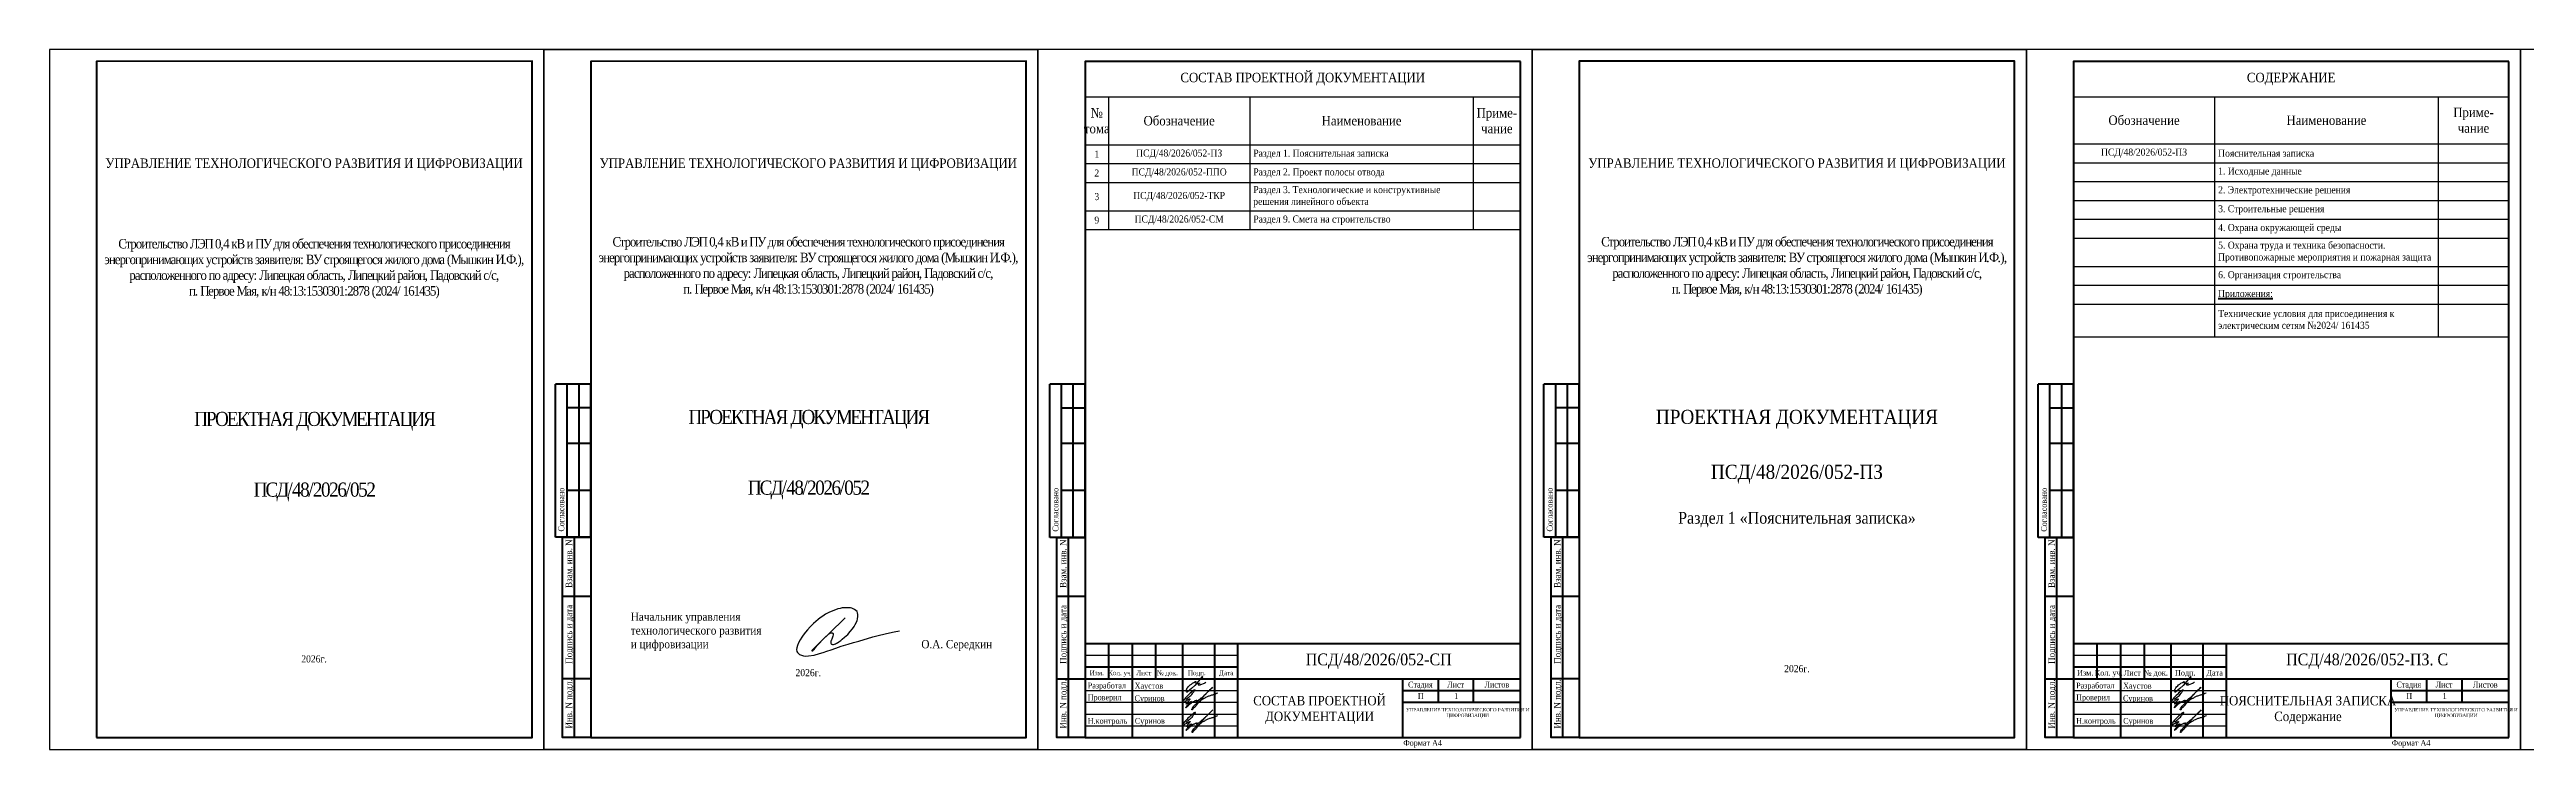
# Model space of a CAD drawing. Header units: millimetres. Extents: x 2174 to 9129, y 1758 to 2055.
# Drawn here: x 2174 to 3226, y 1758 to 2055 of the extents above; entities that cross this region are included whole.
import ezdxf
from ezdxf.enums import TextEntityAlignment as Align

# ---------------------------------------------------------------- set-up
doc = ezdxf.new("R2010")
doc.units = ezdxf.units.MM
doc.layers.add('П', color=7, linetype='Continuous')
doc.layers.add('Чертеж', color=7, linetype='Continuous')
doc.styles.add('стиль1', font='times.ttf', dxfattribs={"width": 0.9, "height": 2})
doc.styles.add('стиль2', font='times.ttf', dxfattribs={"width": 0.9, "height": 2.5})

# ---------------------------------------------------------------- blocks, each defined once
blk = doc.blocks.new('1')
at = {"lineweight": 30}
for p, q in [((630, 297), (420, 297)), ((420, 297), (420, 0)), ((630, 0), (630, 297)), ((420, 0), (630, 0))]:
    blk.add_line(p, q, dxfattribs=at)
blk = doc.blocks.new('Штамп б')
at = {"lineweight": 70}
for points in [[(20, 0), (8, 0), (8, 85), (20, 85)], [(13, 0), (13, 85)], [(8, 60), (20, 60)], [(8, 25), (20, 25)]]:
    blk.add_lwpolyline(points, dxfattribs=at)
at = {"lineweight": 25, "style": 'стиль1', "width": 0.9}
for s, p in [('Взам. инв. N', (12.1, 63.5)), ('Подпись и дата', (12.1, 31.3)), ('Инв. N подл.', (12.1, 3.8))]:
    blk.add_text(s, height=2.8, rotation=90, dxfattribs=at).set_placement(p)
blk = doc.blocks.new('*T16')
at = {"layer": 'Чертеж', "color": 0, "linetype": 'ByBlock', "lineweight": -2, "transparency": 16777216}
for p, q in [((0, 0), (185, 0)), ((60, -15), (185, -15)), ((0, -35), (0, -116.9)), ((60, -35), (60, -116.9)), ((155, -35), (155, -116.9)), ((185, -35), (185, -116.9)), ((155, -43), (185, -43)), ((155, -51), (185, -51)), ((155, -59), (185, -59)), ((155, -67), (185, -67)), ((155, -75), (185, -75)), ((155, -87), (185, -87)), ((155, -95), (185, -95)), ((155, -103), (185, -103)), ((155, -116.9), (185, -116.9))]:
    blk.add_line(p, q, dxfattribs=at)
at = {"layer": 'Чертеж', "color": 0, "lineweight": -2, "transparency": 16777216}
for p, q in [((0, 0), (0, -35)), ((185, 0), (185, -35)), ((0, -15), (60, -15)), ((60, -15), (60, -35)), ((155, -15), (155, -35)), ((0, -35), (185, -35)), ((0, -43), (155, -43)), ((0, -51), (155, -51)), ((0, -59), (155, -59)), ((0, -67), (155, -67)), ((0, -75), (155, -75)), ((0, -87), (155, -87)), ((0, -95), (155, -95)), ((0, -103), (155, -103)), ((0, -116.9), (155, -116.9))]:
    blk.add_line(p, q, dxfattribs=at)
at = {"layer": 'Чертеж', "color": 0, "lineweight": 50, "transparency": 16777216, "style": 'стиль1'}
for s, insert, char_height, width, attachment_point in [('{\\W0.9;СОДЕРЖАНИЕ}', (92.5, -7.5), 4, 182, 5), ('{\\W0.9;Приме- чание}', (170, -25), 4, 27, 5), ('{\\W0.9;Обозначение}', (30, -25), 4, 57, 5), ('{\\W0.9;Наименование}', (107.5, -25), 4, 92, 5), ('{\\C256;ПСД/48/2026/052-П\\Q1;З}', (30, -39), 3, 57, 5), ('{\\W0.9;Пояснительная записка}', (61.5, -39), 3, 92, 4), ('{\\W0.9;\\C256;1. Исходные данные}', (61.5, -47), 3, 92, 4), ('{\\W0.9;\\C256;2. Электротехнические решения}', (61.5, -55), 3, 92, 4), ('{\\W0.9;3. \\C256;Строительные решения}', (61.5, -63), 3, 92, 4), ('{\\W0.9;4. \\C256;Охрана окружающей среды}', (61.5, -71), 3, 92, 4), ('{\\W0.9;5. \\C256;Охрана труда и техника безопасности.      Противопожарные мероприятия и пожарная защита}', (61.5, -81), 3, 92, 4), ('{\\W0.9;6. \\C256;Организация строительства}', (61.5, -91), 3, 92, 4), ('{\\W0.9;\\L\\C256;Приложения:}', (61.5, -99), 3, 92, 4), ('\\A1;Т{\\C256;ехнические условия для присоединения к электрическим сетям }№2024/ 161435', (61.5, -110), 3, 92, 4)]:
    blk.add_mtext(s, dxfattribs=dict(at, insert=insert, char_height=char_height, width=width, attachment_point=attachment_point))
blk = doc.blocks.new('A$C5B0935FB')
at = {"lineweight": 70}
for p, q in [((20, 65), (5, 65)), ((5, 0), (5, 65)), ((10, 55), (10, 65)), ((15, 0), (15, 65)), ((20, 0), (20, 65)), ((10, 40), (10, 55)), ((10, 55), (20, 55)), ((10, 20), (10, 40)), ((10, 40), (20, 40)), ((10, 0), (10, 20)), ((10, 20), (20, 20)), ((10, 0), (5, 0)), ((15, 0), (10, 0)), ((20, 0), (15, 0)), ((15, 0), (15, 0))]:
    blk.add_line(p, q, dxfattribs=at)
at = {"lineweight": 25, "style": 'стиль1', "width": 0.9}
blk.add_text('Согласовано', height=2.5, rotation=90, dxfattribs=at).set_placement((8.7, 2.4))
blk = doc.blocks.new('A$C7F1F469D')
at = {"color": 5, "lineweight": 25}
blk.add_spline([(-0.1, 1.8), (1.3, 2.9), (2.8, 4.3), (3.5, 5.3), (3.8, 5.6), (3.9, 5.8), (3.7, 5.8), (3.3, 5.7), (2.9, 5.4), (-1.1, 1.3), (-1.3, 1), (-1.5, 0.7), (-1.6, 0.3), (-1.5, 0.2), (-1, 0.5), (-0.4, 1), (0.3, 1.4), (1.1, 1.9), (1.7, 2), (1.6, 1.8), (1.3, 1.4), (0.6, 0.6), (0.2, 0.2), (0, 0), (0.2, 0), (0.8, 0.2), (1.4, 0.6), (2.2, 1), (2.3, 1), (1.9, 0.6), (1.3, 0), (0.6, -0.6), (0.1, -1.3), (-0.1, -1.7), (0.1, -1.6), (0.4, -1.4), (1.2, -0.6), (1.6, -0.2), (2.3, 0.3), (2.8, 0.7), (3.4, 1), (3.8, 1.2), (4.1, 1.4), (4.3, 1.4), (4.6, 1.5), (4.6, 1.4), (4.5, 1.2), (4.3, 0.9), (4.4, 0.8), (4.6, 0.9), (5.1, 1.3), (6.2, 2.2), (7.4, 3.2), (8.4, 4.2), (9.6, 5.3), (11, 6.7), (11.3, 7), (9.8, 5.5), (8.6, 4.3), (7.7, 3.3), (7.2, 2.7), (6.7, 2.1), (6.2, 1.4), (5.5, 0.6), (4.7, -0.3), (3.9, -1.3), (3.2, -1.9), (2.9, -2.3), (2.7, -2.6), (2.5, -2.6), (2.5, -2.3), (2.7, -1.9), (3.3, -1.1), (3.8, -0.5), (4.5, 0.1), (5.3, 0.8), (6, 1.3), (6.7, 1.8), (7.6, 2.2), (8.8, 2.9), (10, 3.4), (11.4, 3.8), (12.5, 4.2), (13.5, 4.6)], degree=3, dxfattribs=at)
blk = doc.blocks.new('Штамп фамилии')
at = {"layer": 'Чертеж', "color": 5, "lineweight": -2}
blk.add_lwpolyline([(47.5, 1.7), (47.5, 1.8), (47.6, 1.9), (47.7, 2), (47.7, 2.1), (47.7, 2.1), (47.8, 2.2), (47.8, 2.2), (47.8, 2.3), (47.7, 2.4), (47.7, 2.4), (47.7, 2.4), (47.6, 2.4), (47.6, 2.4), (47.5, 2.4), (47.4, 2.3), (47.4, 2.3), (47.3, 2.2), (47.3, 2.1), (45.3, -0.3), (44.4, -1.3), (43, -2.6), (41.2, -4.1), (41.1, -4.1), (41, -4.1), (41, -4.1), (40.9, -4), (40.9, -3.9), (40.8, -3.7), (40.8, -3.6), (40.8, -3.4), (40.8, -3.3), (40.9, -3.1), (40.9, -3), (41, -2.8), (41.1, -2.6), (41.3, -2.3), (41.6, -1.9), (42.1, -1.4), (42.5, -1), (43, -0.7), (43.5, -0.3), (44.1, 0), (44.8, 0.4), (44.8, 0.4), (44.9, 0.4), (44.9, 0.3), (44.8, -0.1), (44.9, -0.2), (44.9, -0.3), (45, -0.3), (45.1, -0.4), (45.3, -0.4), (45.5, -0.4), (46.3, -0.3), (46.4, -0.3), (46.5, -0.2), (46.5, -0.3), (46.5, -0.3), (46.5, -0.3), (46.5, -0.3), (46.4, -0.4), (46.4, -0.4), (46.3, -0.5), (45.9, -0.8), (45.9, -0.8), (45.9, -0.9), (45.9, -1), (45.9, -1), (46, -1), (46.2, -1), (46.6, -1), (46.7, -1), (46.8, -0.9), (47, -0.9), (48.5, -0.3), (48.7, -0.2), (48.8, -0.1), (49, 0), (49.1, 0.1), (49.2, 0.1)], dxfattribs=at)
at = {"layer": 'Чертеж', "color": 67, "lineweight": -2, "true_color": 0x727430}
for p in [(40.7, -9), (40.8, -18.6)]:
    blk.add_blockref('A$C7F1F469D', p, dxfattribs=at)
at = {"color": 7, "char_height": 2.5, "attachment_point": 4, "style": 'стиль1'}
for s, insert, width in [(' Разработал', (-1.9, -1.7), 17), (' Проверил', (-1.9, -6.7), 17), ('Хаустов', (18.9, -1.8), 20), (' Суринов', (18, -7.1), 20), (' Н.контроль', (-1.9, -16.7), 17), (' Суринов', (18.1, -16.7), 20)]:
    blk.add_mtext(s, dxfattribs=dict(at, insert=insert, width=width))
blk = doc.blocks.new('A$C31D65421')
blk.add_blockref('Штамп фамилии', (2.2, 18.4))
blk = doc.blocks.new('A$C506864A1')
at = {"color": 162}
blk.add_lwpolyline([(7.8, 6.13), (7.3, 5.67), (5.69, 4.12), (3.57, 2), (2.49, 0.92), (2.45, 0.87), (2.46, 0.84), (2.51, 0.83), (2.54, 0.84), (2.58, 0.85), (2.64, 0.9), (2.72, 0.97), (2.8, 1.06), (2.93, 1.22), (3.09, 1.42), (3.29, 1.68), (4.5, 2.9), (5.12, 3.5), (5.25, 3.59), (5.31, 3.63), (5.38, 3.67), (5.44, 3.7), (5.5, 3.71), (5.55, 3.72), (5.59, 3.72), (5.67, 3.72), (5.69, 3.72), (5.73, 3.71), (5.77, 3.69), (5.81, 3.67), (5.82, 3.65), (5.85, 3.62), (5.86, 3.58), (5.86, 3.55), (5.86, 3.5), (5.86, 3.43), (5.85, 3.38), (5.82, 3.2), (5.78, 3.04), (5.71, 2.85), (5.66, 2.71), (5.62, 2.61), (5.59, 2.55), (5.56, 2.47), (5.52, 2.37), (5.5, 2.32), (5.49, 2.25), (5.48, 2.17), (5.49, 2.1), (5.5, 2.04), (5.54, 1.97), (5.59, 1.92), (5.68, 1.89), (5.76, 1.87), (5.85, 1.87), (5.93, 1.87), (6.08, 1.88), (6.24, 1.96), (6.42, 2.05), (6.55, 2.13), (6.79, 2.28), (7.1, 2.49), (7.33, 2.69), (7.72, 3.01), (8.21, 3.47), (8.61, 3.92), (8.98, 4.37), (9.25, 4.74), (9.43, 5.07), (9.73, 5.63), (9.81, 5.96), (9.85, 6.36), (9.86, 6.68), (9.81, 6.93), (9.71, 7.14), (9.52, 7.34), (9.29, 7.5), (9.08, 7.59), (8.85, 7.68), (8.67, 7.72), (8.44, 7.74), (8.12, 7.76), (7.69, 7.76), (7.31, 7.72), (6.98, 7.66), (6.65, 7.56), (6.23, 7.42), (5.83, 7.27), (5.19, 6.99), (4.65, 6.71), (4.2, 6.41), (3.79, 6.13), (3.44, 5.85), (3.08, 5.55), (2.7, 5.21), (2.16, 4.68), (1.75, 4.21), (1.44, 3.85), (1.06, 3.37), (0.83, 3.05), (0.55, 2.59), (0.32, 2.12), (0.12, 1.67), (0.05, 1.33), (0, 1.06), (0.04, 0.73), (0.14, 0.56), (0.29, 0.4), (0.48, 0.27), (0.79, 0.13), (1.1, 0.05), (1.48, 0), (1.93, 0.01), (2.82, 0.16), (3.69, 0.4), (4.25, 0.58), (4.88, 0.79), (5.57, 1.02), (6.3, 1.26), (7.18, 1.56), (8.31, 1.92), (9.17, 2.18), (9.98, 2.41), (12.27, 3.06), (13.34, 3.36), (14.92, 3.73), (15.69, 3.87), (16.54, 4.03)], dxfattribs=at)
blk = doc.blocks.new('*T25')
at = {"layer": 'Чертеж', "color": 0, "linetype": 'ByBlock', "lineweight": -2, "transparency": 16777216}
for p, q in [((0, 0), (185, 0)), ((0, -35.4), (0, -71.4)), ((10, -35.4), (10, -71.4)), ((70, -35.4), (70, -71.4)), ((165, -35.4), (165, -71.4)), ((185, -35.4), (185, -71.4)), ((165, -43.4), (185, -43.4)), ((165, -51.4), (185, -51.4)), ((165, -63.4), (185, -63.4)), ((165, -71.4), (185, -71.4))]:
    blk.add_line(p, q, dxfattribs=at)
at = {"layer": 'Чертеж', "color": 0, "lineweight": -2, "transparency": 16777216}
for p, q in [((0, 0), (0, -35.4)), ((185, 0), (185, -35.4)), ((0, -15), (185, -15)), ((10, -15), (10, -35.4)), ((70, -15), (70, -35.4)), ((165, -15), (165, -35.4)), ((0, -35.4), (185, -35.4)), ((0, -43.4), (165, -43.4)), ((0, -51.4), (165, -51.4)), ((0, -63.4), (165, -63.4)), ((0, -71.4), (165, -71.4))]:
    blk.add_line(p, q, dxfattribs=at)
at = {"layer": 'Чертеж', "color": 0, "lineweight": 50, "transparency": 16777216, "style": 'стиль1'}
for s, insert, char_height, width, attachment_point in [('{\\W0.9;СОСТАВ ПРОЕКТНОЙ ДОКУМЕНТАЦИИ}', (92.5, -7.5), 4, 182, 5), ('{\\W0.9;№ тома}', (5, -25.2), 4, 7, 5), ('{\\W0.9;Приме- чание}', (175, -25.2), 4, 17, 5), ('{\\W0.9;Обозначение}', (40, -25.2), 4, 57, 5), ('{\\W0.9;Наименование}', (117.5, -25.2), 4, 92, 5), ('{\\W0.9;1}', (5, -39.4), 3, 7, 5), ('{\\C256;ПСД/48/2026/052-П\\Q1;З}', (40, -39.4), 3, 57, 5), ('{\\W0.9;Раздел 1. Пояснительная записка}', (71.5, -39.4), 3, 92, 4), ('{\\W0.9;2}', (5, -47.4), 3, 7, 5), ('{\\C256;ПСД/48/2026/052-ППО}', (40, -47.4), 3, 57, 5), ('{\\W0.9;Раздел 2. Проект полосы отвода}', (71.5, -47.4), 3, 92, 4), ('{\\W0.9;3}', (5, -57.4), 3, 7, 5), ('{\\C256;ПСД/48/2026/052-ТКР}', (40, -57.4), 3, 57, 5), ('{\\W0.9;Раздел 3. Технологические и конструктивные решения линейного объекта}', (71.5, -57.4), 3, 92, 4), ('{\\W0.9;9}', (5, -67.4), 3, 7, 5), ('{\\C256;ПСД/48/2026/052-СМ}', (40, -67.4), 3, 57, 5), ('{\\W0.9;Раздел 9. Смета на строительство}', (71.5, -67.4), 3, 92, 4)]:
    blk.add_mtext(s, dxfattribs=dict(at, insert=insert, char_height=char_height, width=width, attachment_point=attachment_point))

msp = doc.modelspace()

# ---------------------------------------------------------------- linework, layer by layer
at = {"layer": 'П', "lineweight": 30}
msp.add_lwpolyline([(2173.703, 1758.49), (2383.703, 1758.49), (2383.703, 2055.49), (2173.703, 2055.49)], close=True, dxfattribs=at)
at = {"layer": 'П', "linetype": 'Continuous', "lineweight": 0}
for points in [[(2173.703, 2055.49), (2383.703, 2055.49), (2383.703, 1758.49), (2173.703, 1758.49)], [(2383.703, 2055.49), (2593.703, 2055.49), (2593.703, 1758.49), (2383.703, 1758.49)], [(2593.703, 2055.49), (2803.703, 2055.49), (2803.703, 1758.49), (2593.703, 1758.49)], [(2803.703, 2055.49), (3013.703, 2055.49), (3013.703, 1758.49), (2803.703, 1758.49)], [(3013.703, 2055.49), (3223.703, 2055.49), (3223.703, 1758.49), (3013.703, 1758.49)], [(3223.703, 2055.49), (3433.703, 2055.49), (3433.703, 1758.49), (3223.703, 1758.49)]]:
    msp.add_lwpolyline(points, close=True, dxfattribs=at)
at = {"layer": 'П', "lineweight": 35}
for points in [[(2383.703, 1758.49), (2593.703, 1758.49), (2593.703, 2055.49), (2383.703, 2055.49)], [(2803.703, 1758.49), (3013.703, 1758.49), (3013.703, 2055.49), (2803.703, 2055.49)]]:
    msp.add_lwpolyline(points, close=True, dxfattribs=at)
at = {"layer": 'Чертеж', "lineweight": 70}
for p, q in [((2798.703, 1763.49), (2798.703, 2050.49)), ((3218.703, 1763.49), (3218.703, 2050.49))]:
    msp.add_line(p, q, dxfattribs=at)
at = {"layer": 'Чертеж', "linetype": 'Continuous', "lineweight": 70}
for p, q in [((2613.703, 1803.49), (2798.703, 1803.49)), ((2623.703, 1803.49), (2623.703, 1788.49)), ((2633.703, 1803.49), (2633.703, 1763.49)), ((2643.703, 1803.49), (2643.703, 1788.49)), ((2655.094, 1803.49), (2655.094, 1763.49)), ((2668.703, 1803.49), (2668.703, 1763.49)), ((2678.703, 1763.49), (2678.703, 1803.49)), ((3033.703, 1803.49), (3218.703, 1803.49)), ((3043.703, 1803.49), (3043.703, 1788.49)), ((3053.703, 1803.49), (3053.703, 1763.49)), ((3063.703, 1803.49), (3063.703, 1788.49)), ((3075.094, 1803.49), (3075.094, 1763.49)), ((3088.703, 1803.49), (3088.703, 1763.49)), ((3098.703, 1763.49), (3098.703, 1803.49)), ((2613.703, 1793.49), (2678.703, 1793.49)), ((3033.703, 1793.49), (3098.703, 1793.49)), ((2613.703, 1788.49), (2798.703, 1788.49)), ((2748.703, 1763.49), (2748.703, 1788.49)), ((2748.703, 1783.49), (2798.703, 1783.49)), ((2763.703, 1788.49), (2763.703, 1778.49)), ((2778.703, 1788.49), (2778.703, 1778.49)), ((3033.703, 1788.49), (3218.703, 1788.49)), ((3168.703, 1763.49), (3168.703, 1788.49)), ((3168.703, 1783.49), (3218.703, 1783.49)), ((3183.703, 1788.49), (3183.703, 1778.49)), ((3198.703, 1788.49), (3198.703, 1778.49))]:
    msp.add_line(p, q, dxfattribs=at)
at = {"layer": 'Чертеж', "linetype": 'Continuous', "lineweight": 30}
for p, q in [((2613.703, 1763.49), (2613.703, 1803.49)), ((3033.703, 1763.49), (3033.703, 1803.49)), ((2613.703, 1798.49), (2678.703, 1798.49)), ((3033.703, 1798.49), (3098.703, 1798.49)), ((2613.703, 1783.49), (2678.703, 1783.49)), ((3033.703, 1783.49), (3098.703, 1783.49)), ((2613.703, 1778.49), (2678.703, 1778.49)), ((2613.703, 1773.49), (2678.703, 1773.49)), ((2613.703, 1768.49), (2678.703, 1768.49)), ((3033.703, 1778.49), (3098.703, 1778.49)), ((3033.703, 1773.49), (3098.703, 1773.49)), ((3033.703, 1768.49), (3098.703, 1768.49))]:
    msp.add_line(p, q, dxfattribs=at)
at = {"layer": 'Чертеж', "color": 7, "lineweight": 70}
for p, q in [((2748.703, 1778.49), (2798.703, 1778.49)), ((3168.703, 1778.49), (3218.703, 1778.49))]:
    msp.add_line(p, q, dxfattribs=at)
at = {"layer": 'Чертеж', "linetype": 'Continuous', "lineweight": 70, "ltscale": 100}
for p, q in [((2613.703, 1763.49), (2798.703, 1763.49)), ((3033.703, 1763.49), (3218.703, 1763.49))]:
    msp.add_line(p, q, dxfattribs=at)
at = {"layer": 'Чертеж', "lineweight": 70}
for points in [[(2193.703, 1763.526), (2378.72, 1763.526), (2378.72, 2050.526), (2193.703, 2050.49)], [(2403.703, 1763.526), (2588.72, 1763.526), (2588.72, 2050.526), (2403.703, 2050.49)], [(2823.72, 1763.526), (3008.72, 1763.526), (3008.72, 2050.526), (2823.72, 2050.526)]]:
    msp.add_lwpolyline(points, close=True, dxfattribs=at)
for points in [[(2798.703, 2050.49), (2613.703, 2050.49), (2613.703, 1763.49)], [(3008.72, 2050.526), (2823.72, 2050.526), (2823.72, 1763.526)], [(3218.703, 2050.49), (3033.703, 2050.49), (3033.703, 1763.49)], [(2613.703, 1763.49), (2798.703, 1763.49)]]:
    msp.add_lwpolyline(points, dxfattribs=at)

# ---------------------------------------------------------------- block references
for name, p in [('*T25', (2613.703, 2050.49)), ('*T16', (3033.703, 2050.49))]:
    msp.add_blockref(name, p)
at = {"color": 5, "xscale": 2.641275215784133, "yscale": 2.641275215784133, "zscale": 2.641275215784133}
msp.add_blockref('A$C506864A1', (2491.171, 1798.123), dxfattribs=at)
at = {"layer": 'П', "lineweight": 30}
for p in [(2173.703, 1758.49), (2593.703, 1758.49), (2803.703, 1758.49)]:
    msp.add_blockref('1', p, dxfattribs=at)
at = {"layer": 'Чертеж'}
for p in [(2383.703, 1848.526), (2593.703, 1848.49), (2803.72, 1848.526), (3013.703, 1848.49)]:
    msp.add_blockref('A$C5B0935FB', p, dxfattribs=at)
at = {"layer": 'Чертеж', "lineweight": 25}
for p in [(2383.703, 1763.526), (2593.703, 1763.49), (2803.72, 1763.526), (3013.703, 1763.49)]:
    msp.add_blockref('Штамп б', p, dxfattribs=at)
at = {"layer": 'Чертеж', "linetype": 'Continuous', "lineweight": 0}
for p in [(2613.703, 1768.49), (3033.703, 1768.49)]:
    msp.add_blockref('A$C31D65421', p, dxfattribs=at)

# ---------------------------------------------------------------- texts
at = {"layer": 'Чертеж', "linetype": 'Continuous', "lineweight": 25, "style": 'стиль1', "width": 0.9}
for s, height, p in [('Изм.', 2, (2618.703, 1790.99)), ('Кол. уч.', 2, (2628.703, 1790.99)), ('Лист', 2, (2638.703, 1790.99)), ('№ док.', 2, (2648.703, 1790.99)), ('Подп.', 2, (2661.203, 1790.99)), ('Дата', 2, (2673.703, 1790.99)), ('Изм.', 2.3, (3038.703, 1790.99)), ('Кол. уч.', 2.3, (3048.703, 1790.99)), ('Лист', 2.3, (3058.703, 1790.99)), ('№ док.', 2.3, (3068.703, 1790.99)), ('Подп.', 2.3, (3081.203, 1790.99)), ('Дата', 2.3, (3093.703, 1790.99)), ('Стадия', 2.5, (2756.203, 1785.99)), ('П', 2.5, (2756.378, 1781.165)), ('Лист', 2.5, (2771.203, 1785.99)), ('1', 2.5, (2771.454, 1781.165)), ('Листов', 2.5, (2788.703, 1785.99)), ('Стадия', 2.5, (3176.203, 1785.99)), ('П', 2.5, (3176.378, 1781.154)), ('Лист', 2.5, (3191.203, 1785.99)), ('1', 2.5, (3191.454, 1781.154)), ('Листов', 2.5, (3208.703, 1785.99))]:
    msp.add_text(s, height=height, dxfattribs=at).set_placement(p, align=Align.MIDDLE_CENTER)
at = {"layer": 'Чертеж', "lineweight": 25, "style": 'стиль1', "width": 0.9}
for p in [(2748.964, 1760.018), (3168.964, 1760.018)]:
    msp.add_text('Формат А4', height=2.5, dxfattribs=at).set_placement(p)
at = {"layer": 'Чертеж', "color": 1, "lineweight": 20, "char_height": 5, "width": 185.01678, "attachment_point": 2, "style": 'стиль1'}
for s, insert in [('\\pt95;{\\C256;\\P\\P\\H0.36x;\\P\\P\\P\\P\\P\\H0.94444x;\\P\\H2.353x;\\P\\ptz;\\fTimes New Roman|b0|i0|c204|p16;\\H0.99998x;УПРАВЛЕНИЕ ТЕХНОЛОГИЧЕСКОГО РАЗВИТИЯ И ЦИФРОВИЗАЦИИ\\H0.75002x;\\P\\P\\H1.1667x;\\P\\fTimes New Roman|b0|i0|c204|p18;\\H1.4286x;\\P\\pt95;\\P\\ptz;\\H0.79994x;\\T0.85;Строительство ЛЭП 0,4 кВ и ПУ для обеспечения технологического присоединения энергопринимающих устройств заявителя: ВУ строящегося жилого дома (Мышкин И.Ф.), расположенного по адресу: Липецкая область, Липецкий район, Падовский с/с, \\Pп. Первое Мая, к/н 48:13:1530301:2878 (2024/ 161435)\\P\\P\\P\\P\\pt95;\\P\\P\\P\\P\\H1.5x;ПРОЕКТНАЯ ДОКУМЕНТАЦИЯ\\P\\H0.66667x;\\P\\P\\P\\H1.5x;ПСД/48/2026/052\\H0.66667x;\\P\\H1.5x;\\T1;\\P\\P\\P\\P\\P\\H0.83338x;\\P\\H1.4333x; \\H0.41858x;\\P2026г.\\H1.1481x; }', (2286.102, 2050.453)), ('\\pt95;{\\C256;\\P\\P\\H0.36x;\\P\\P\\P\\P\\P\\H0.94444x;\\P\\H2.353x;\\P\\ptz;\\fTimes New Roman|b0|i0|c204|p16;\\H0.99998x;УПРАВЛЕНИЕ ТЕХНОЛОГИЧЕСКОГО РАЗВИТИЯ И ЦИФРОВИЗАЦИИ\\H0.75002x;\\P\\P\\P\\pt95;\\fTimes New Roman|b0|i0|c204|p18;\\H1.6667x;\\P\\P\\ptz;\\H0.79996x;\\T0.8;Строительство ЛЭП 0,4 кВ и ПУ для обеспечения технологического присоединения энергопринимающих устройств заявителя: ВУ строящегося жилого дома (Мышкин И.Ф.), расположенного по адресу: Липецкая область, Липецкий район, Падовский с/с, \\Pп. Первое Мая, к/н 48:13:1530301:2878 (2024/ 161435)\\P\\P\\P\\P\\pt95;\\P\\P\\P\\P\\H1.5x;ПРОЕКТНАЯ ДОКУМЕНТАЦИЯ\\P\\H0.66666x;\\P\\P\\P\\H1.5x;ПСД/48/2026/052\\H0.66666x;\\P\\H1.5x;\\T1;\\P\\P\\P\\P\\P\\P\\H0.49999x;\\P\\P2026г.}', (2496.102, 2050.453)), ('\\pt95;{\\C256;\\P\\P\\H0.36x;\\P\\P\\P\\P\\P\\H0.94444x;\\P\\H2.353x;\\P\\ptz;\\fTimes New Roman|b0|i0|c204|p16;\\H0.99998x;УПРАВЛЕНИЕ ТЕХНОЛОГИЧЕСКОГО РАЗВИТИЯ И ЦИФРОВИЗАЦИИ\\H0.75004x;\\P\\P\\P\\pt95;\\fTimes New Roman|b0|i0|c204|p18;\\H1.6667x;\\P\\T0.85;\\P\\ptz;\\H0.79994x;Строительство ЛЭП 0,4 кВ и ПУ для обеспечения технологического присоединения энергопринимающих устройств заявителя: ВУ строящегося жилого дома (Мышкин И.Ф.), расположенного по адресу: Липецкая область, Липецкий район, Падовский с/с, \\Pп. Первое Мая, к/н 48:13:1530301:2878 (2024/ 161435)\\P\\P\\P\\P\\pt95;\\P\\P \\P\\P\\H1.5x;\\T1;ПРОЕКТНАЯ ДОКУМЕНТАЦИЯ\\H0.66667x;\\T0.85;\\P\\P\\P\\H1.5x;\\T1;ПСД/48/2026/052-ПЗ\\P\\P\\H0.83332x;Раздел 1 «Пояснительная записка»\\H1.0001x;\\P\\P\\P\\P\\P\\P\\H0.59994x;\\P\\P\\P2026г.}', (2916.211, 2050.49))]:
    msp.add_mtext(s, dxfattribs=dict(at, insert=insert))
at = {"layer": 'Чертеж', "color": 1, "lineweight": 50, "insert": (2417.174, 1816.577), "char_height": 3.5, "width": 185.01678, "attachment_point": 1, "style": 'стиль1'}
msp.add_mtext('\\pi3.5;{\\fTimes New Roman|b0|i0|c204|p16;\\C256;Начальник управления \\Pтехнологического развития \\Pи цифровизации     \\fTimes New Roman|b0|i0|c204|p18;                                                                       О.А. Середкин}', dxfattribs=at)
at = {"layer": 'Чертеж', "lineweight": 25, "attachment_point": 5, "style": 'стиль2'}
for s, insert, char_height, width in [('ПСД/48/2026/052-СП', (2738.508, 1795.862), 5, 119.88502), ('ПСД/48/2026/052-ПЗ. С', (3158.508, 1795.862), 5, 119.88502), ('{\\fTimes New Roman|b0|i0|c204|p16;\\H0.8x;УПРАВЛЕНИЕ ТЕХНОЛОГИЧЕСКОГО РАЗВИТИЯ И ЦИФРОВИЗАЦИИ}', (2776.299, 1773.882), 1.8, 54.19561), ('{\\fTimes New Roman|b0|i0|c204|p16;\\H0.8x;УПРАВЛЕНИЕ ТЕХНОЛОГИЧЕСКОГО РАЗВИТИЯ И ЦИФРОВИЗАЦИИ}', (3196.299, 1773.882), 1.8, 54.19561)]:
    msp.add_mtext(s, dxfattribs=dict(at, insert=insert, char_height=char_height, width=width))
at = {"layer": 'Чертеж', "color": 7, "lineweight": 15, "char_height": 4, "attachment_point": 5, "style": 'стиль1'}
for s, insert, width in [('{\\W0.9;СОСТАВ ПРОЕКТНОЙ ДОКУМЕНТАЦИИ}', (2713.363, 1775.2), 70), ('{\\W0.9;ПОЯСНИТЕЛЬНАЯ ЗАПИСКА \\PСодержание}', (3133.363, 1775.2), 70.90542)]:
    msp.add_mtext(s, dxfattribs=dict(at, insert=insert, width=width))

doc.saveas('drawing.dxf')
